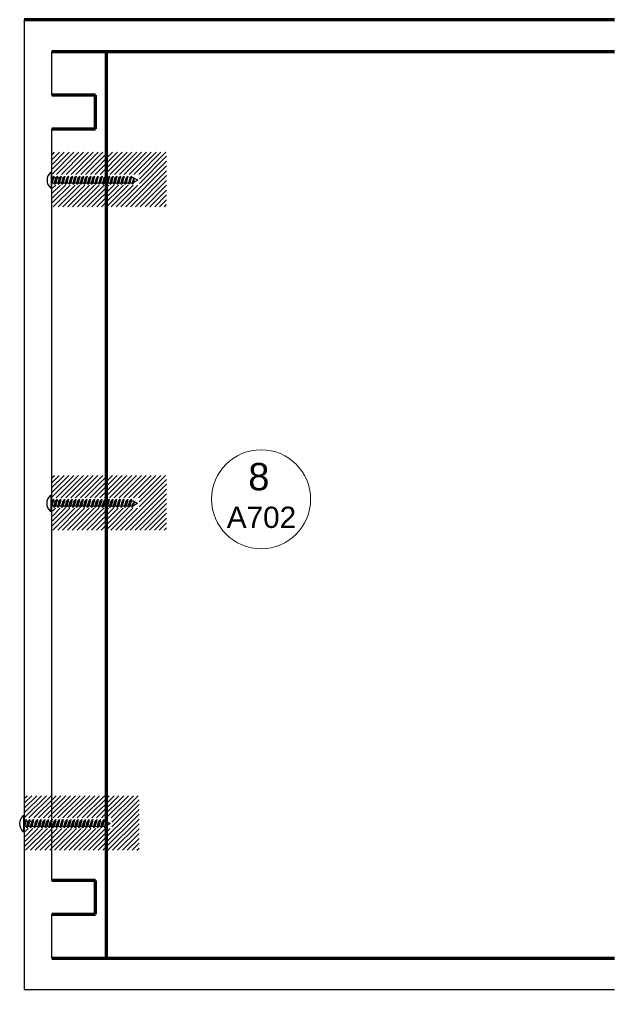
# Model space of a CAD drawing. Header units: centimetres. Extents: x 238 to 3561, y 129 to 1268.
# Drawn here: x 2707.53 to 2729.29, y 161.88 to 197.38 of the extents above; entities that cross this region are included whole.
import ezdxf
from ezdxf.enums import TextEntityAlignment as Align

# ---------------------------------------------------------------- set-up
doc = ezdxf.new("R2010")
doc.units = ezdxf.units.CM
doc.header["$MEASUREMENT"] = 0
doc.layers.add('A-ANNO-SYMB', color=2, linetype='Continuous', lineweight=18)
for name, color, linetype in [('A-FURN', 8, 'Continuous'), ('retini', 245, 'Continuous'), ('viti e cerniere', 3, 'Continuous')]:
    doc.layers.add(name, color=color, linetype=linetype)
doc.styles.get("Standard").update_dxf_attribs({"font": 'Arial.ttf'})

msp = doc.modelspace()

# ---------------------------------------------------------------- hatches: boundary and pattern name
at = {"layer": 'retini'}
h = msp.add_hatch(dxfattribs=at)
h.set_pattern_fill('ANSI31', color=256, angle=180)
h.set_pattern_definition([(225, (2085.67031, 261.27901), (0.088388348, -0.088388348), [])])
h.paths.add_polyline_path([(2708.742, 190.527), (2710.714, 190.527), (2710.714, 191.325), (2708.745, 191.325)])
h.paths.add_polyline_path([(2708.74, 191.709), (2710.714, 191.709), (2710.714, 192.522), (2708.74, 192.522)])
h.paths.add_polyline_path([(2710.714, 191.709), (2711.916, 191.709), (2711.916, 191.325), (2710.714, 191.325), (2710.714, 190.527), (2712.913, 190.527), (2712.913, 192.522), (2710.714, 192.522)])
h = msp.add_hatch(dxfattribs=at)
h.set_pattern_fill('ANSI31', color=256, angle=180)
h.set_pattern_definition([(225, (2085.6614, 249.45376), (0.088388348, -0.088388348), [])])
h.paths.add_polyline_path([(2708.734, 178.701), (2710.706, 178.701), (2710.706, 179.5), (2708.736, 179.5)])
h.paths.add_polyline_path([(2708.731, 179.883), (2710.706, 179.883), (2710.706, 180.697), (2708.731, 180.697)])
h.paths.add_polyline_path([(2710.706, 179.883), (2711.908, 179.883), (2711.908, 179.5), (2710.706, 179.5), (2710.706, 178.701), (2712.904, 178.701), (2712.904, 180.697), (2710.706, 180.697)])
h = msp.add_hatch(dxfattribs=at)
h.set_pattern_fill('ANSI31', color=256, angle=180)
h.set_pattern_definition([(225, (2084.66216, 237.73606), (0.088388348, -0.088388348), [])])
h.paths.add_polyline_path([(2707.734, 166.984), (2709.706, 166.984), (2709.706, 167.782), (2707.737, 167.782)])
h.paths.add_polyline_path([(2707.732, 168.166), (2709.706, 168.166), (2709.706, 168.979), (2707.732, 168.979)])
h.paths.add_polyline_path([(2709.706, 168.166), (2710.908, 168.166), (2710.908, 167.782), (2709.706, 167.782), (2709.706, 166.984), (2711.905, 166.984), (2711.905, 168.979), (2709.706, 168.979)])

# ---------------------------------------------------------------- linework, layer by layer
at = {"layer": 'A-ANNO-SYMB', "linetype": 'Continuous', "lineweight": 20}
msp.add_circle((2716.369, 179.827), 1.81, dxfattribs=at)
at = {"layer": 'A-FURN'}
for p, q in [((2707.7, 197.385), (2707.7, 161.885)), ((2708.717, 194.615), (2708.717, 196.215)), ((2708.717, 165.876), (2708.717, 193.378)), ((2708.717, 163.039), (2708.717, 164.639)), ((2707.7, 161.885), (2729.294, 161.885))]:
    msp.add_line(p, q, dxfattribs=at)
at = {"layer": 'A-FURN', "linetype": 'ByBlock', "lineweight": 100}
for p, q in [((2707.7, 197.385), (2729.294, 197.385)), ((2708.717, 196.215), (2729.294, 196.215)), ((2710.717, 163.039), (2710.717, 196.215)), ((2710.317, 194.615), (2708.717, 194.615)), ((2710.317, 193.378), (2710.317, 194.615)), ((2708.717, 193.378), (2710.317, 193.378)), ((2710.317, 165.876), (2708.717, 165.876)), ((2710.317, 164.639), (2710.317, 165.876)), ((2708.717, 164.639), (2710.317, 164.639)), ((2708.717, 163.039), (2710.717, 163.039)), ((2710.717, 163.039), (2729.294, 163.039))]:
    msp.add_line(p, q, dxfattribs=at)
at = {"layer": 'viti e cerniere'}
for p, q in [((2708.704, 191.594), (2708.729, 191.594)), ((2708.738, 191.407), (2708.815, 191.407)), ((2708.788, 191.594), (2708.865, 191.594)), ((2708.874, 191.407), (2708.95, 191.407)), ((2708.924, 191.594), (2709, 191.594)), ((2709.009, 191.407), (2709.086, 191.407)), ((2709.145, 191.407), (2709.221, 191.407)), ((2709.28, 191.407), (2709.357, 191.407)), ((2709.416, 191.407), (2709.493, 191.407)), ((2709.552, 191.407), (2709.628, 191.407)), ((2709.687, 191.407), (2709.764, 191.407)), ((2709.823, 191.407), (2709.899, 191.407)), ((2709.958, 191.407), (2710.035, 191.407)), ((2710.094, 191.407), (2710.17, 191.407)), ((2710.23, 191.407), (2710.306, 191.407)), ((2710.365, 191.407), (2710.442, 191.407)), ((2710.501, 191.407), (2710.577, 191.407)), ((2710.636, 191.407), (2710.713, 191.407)), ((2710.772, 191.407), (2710.848, 191.407)), ((2710.907, 191.407), (2710.984, 191.407)), ((2711.043, 191.407), (2711.119, 191.407)), ((2711.179, 191.407), (2711.255, 191.407)), ((2711.314, 191.407), (2711.391, 191.407)), ((2711.45, 191.407), (2711.526, 191.407)), ((2711.585, 191.407), (2711.662, 191.407)), ((2708.695, 179.768), (2708.72, 179.768)), ((2708.779, 179.768), (2708.856, 179.768)), ((2708.915, 179.768), (2708.991, 179.768)), ((2708.729, 179.582), (2708.806, 179.582)), ((2708.865, 179.582), (2708.941, 179.582)), ((2709, 179.582), (2709.077, 179.582)), ((2709.136, 179.582), (2709.212, 179.582)), ((2709.272, 179.582), (2709.348, 179.582)), ((2709.407, 179.582), (2709.484, 179.582)), ((2709.543, 179.582), (2709.619, 179.582)), ((2709.678, 179.582), (2709.755, 179.582)), ((2709.814, 179.582), (2709.89, 179.582)), ((2709.949, 179.582), (2710.026, 179.582)), ((2710.085, 179.582), (2710.162, 179.582)), ((2710.221, 179.582), (2710.297, 179.582)), ((2710.356, 179.582), (2710.433, 179.582)), ((2710.492, 179.582), (2710.568, 179.582)), ((2710.627, 179.582), (2710.704, 179.582)), ((2710.763, 179.582), (2710.839, 179.582)), ((2710.899, 179.582), (2710.975, 179.582)), ((2711.034, 179.582), (2711.111, 179.582)), ((2711.17, 179.582), (2711.246, 179.582)), ((2711.305, 179.582), (2711.382, 179.582)), ((2711.441, 179.582), (2711.517, 179.582)), ((2711.576, 179.582), (2711.653, 179.582)), ((2707.696, 168.051), (2707.721, 168.051)), ((2707.78, 168.051), (2707.856, 168.051)), ((2707.915, 168.051), (2707.992, 168.051)), ((2707.73, 167.864), (2707.806, 167.864)), ((2707.866, 167.864), (2707.942, 167.864)), ((2708.001, 167.864), (2708.078, 167.864)), ((2708.137, 167.864), (2708.213, 167.864)), ((2708.272, 167.864), (2708.349, 167.864)), ((2708.408, 167.864), (2708.484, 167.864)), ((2708.543, 167.864), (2708.62, 167.864)), ((2708.679, 167.864), (2708.756, 167.864)), ((2708.815, 167.864), (2708.891, 167.864)), ((2708.95, 167.864), (2709.027, 167.864)), ((2709.086, 167.864), (2709.162, 167.864)), ((2709.221, 167.864), (2709.298, 167.864)), ((2709.357, 167.864), (2709.433, 167.864)), ((2709.493, 167.864), (2709.569, 167.864)), ((2709.628, 167.864), (2709.705, 167.864)), ((2709.764, 167.864), (2709.84, 167.864)), ((2709.899, 167.864), (2709.976, 167.864)), ((2710.035, 167.864), (2710.111, 167.864)), ((2710.17, 167.864), (2710.247, 167.864)), ((2710.306, 167.864), (2710.383, 167.864)), ((2710.442, 167.864), (2710.518, 167.864)), ((2710.577, 167.864), (2710.654, 167.864))]:
    msp.add_line(p, q, dxfattribs=at)
for points in [[(2708.704, 191.783), (2708.667, 191.783, 0.451416), (2708.667, 191.218), (2708.704, 191.218)], [(2708.695, 179.958), (2708.658, 179.958, 0.451416), (2708.658, 179.392), (2708.695, 179.392)], [(2707.696, 168.24), (2707.659, 168.24, 0.451416), (2707.659, 167.675), (2707.696, 167.675)]]:
    msp.add_lwpolyline(points, format="xyb", close=True, dxfattribs=at)
for points in [[(2708.704, 191.375), (2708.738, 191.407), (2708.788, 191.594), (2708.788, 191.65), (2708.704, 191.419)], [(2708.704, 191.5), (2708.729, 191.594), (2708.788, 191.65)], [(2708.815, 191.351), (2708.874, 191.407), (2708.924, 191.594), (2708.924, 191.65), (2708.815, 191.351), (2708.815, 191.407), (2708.865, 191.594), (2708.924, 191.65)], [(2708.95, 191.351), (2709.009, 191.407), (2709.059, 191.594), (2709.059, 191.65), (2708.95, 191.351), (2708.95, 191.407), (2709, 191.594), (2709.059, 191.65)], [(2709.086, 191.351), (2709.145, 191.407), (2709.195, 191.594), (2709.195, 191.65), (2709.086, 191.351), (2709.086, 191.407), (2709.136, 191.594), (2709.195, 191.65)], [(2709.221, 191.351), (2709.28, 191.407), (2709.33, 191.594), (2709.33, 191.65), (2709.221, 191.351), (2709.221, 191.407), (2709.271, 191.594), (2709.33, 191.65)], [(2709.357, 191.351), (2709.416, 191.407), (2709.466, 191.594), (2709.466, 191.65), (2709.357, 191.351), (2709.357, 191.407), (2709.407, 191.594), (2709.466, 191.65)], [(2709.493, 191.351), (2709.552, 191.407), (2709.602, 191.594), (2709.602, 191.65), (2709.493, 191.351), (2709.493, 191.407), (2709.542, 191.594), (2709.602, 191.65)], [(2709.628, 191.351), (2709.687, 191.407), (2709.737, 191.594), (2709.737, 191.65), (2709.628, 191.351), (2709.628, 191.407), (2709.678, 191.594), (2709.737, 191.65)], [(2709.764, 191.351), (2709.823, 191.407), (2709.873, 191.594), (2709.873, 191.65), (2709.764, 191.351), (2709.764, 191.407), (2709.814, 191.594), (2709.873, 191.65)], [(2709.899, 191.351), (2709.958, 191.407), (2710.008, 191.594), (2710.008, 191.65), (2709.899, 191.351), (2709.899, 191.407), (2709.949, 191.594), (2710.008, 191.65)], [(2710.035, 191.351), (2710.094, 191.407), (2710.144, 191.594), (2710.144, 191.65), (2710.035, 191.351), (2710.035, 191.407), (2710.085, 191.594), (2710.144, 191.65)], [(2710.17, 191.351), (2710.23, 191.407), (2710.279, 191.594), (2710.279, 191.65), (2710.17, 191.351), (2710.17, 191.407), (2710.22, 191.594), (2710.279, 191.65)], [(2710.306, 191.351), (2710.365, 191.407), (2710.415, 191.594), (2710.415, 191.65), (2710.306, 191.351), (2710.306, 191.407), (2710.356, 191.594), (2710.415, 191.65)], [(2710.442, 191.351), (2710.501, 191.407), (2710.551, 191.594), (2710.551, 191.65), (2710.442, 191.351), (2710.442, 191.407), (2710.491, 191.594), (2710.551, 191.65)], [(2710.577, 191.351), (2710.636, 191.407), (2710.686, 191.594), (2710.686, 191.65), (2710.577, 191.351), (2710.577, 191.407), (2710.627, 191.594), (2710.686, 191.65)], [(2710.713, 191.351), (2710.772, 191.407), (2710.822, 191.594), (2710.822, 191.65), (2710.713, 191.351), (2710.713, 191.407), (2710.763, 191.594), (2710.822, 191.65)], [(2710.848, 191.351), (2710.907, 191.407), (2710.957, 191.594), (2710.957, 191.65), (2710.848, 191.351), (2710.848, 191.407), (2710.898, 191.594), (2710.957, 191.65)], [(2710.984, 191.351), (2711.043, 191.407), (2711.093, 191.594), (2711.093, 191.65), (2710.984, 191.351), (2710.984, 191.407), (2711.034, 191.594), (2711.093, 191.65)], [(2711.119, 191.351), (2711.179, 191.407), (2711.228, 191.594), (2711.228, 191.65), (2711.119, 191.351), (2711.119, 191.407), (2711.169, 191.594), (2711.228, 191.65)], [(2711.255, 191.351), (2711.314, 191.407), (2711.364, 191.594), (2711.364, 191.65), (2711.255, 191.351), (2711.255, 191.407), (2711.305, 191.594), (2711.364, 191.65)], [(2711.391, 191.351), (2711.45, 191.407), (2711.5, 191.594), (2711.5, 191.65), (2711.391, 191.351), (2711.391, 191.407), (2711.441, 191.594), (2711.5, 191.65)], [(2711.526, 191.351), (2711.585, 191.407), (2711.635, 191.594), (2711.635, 191.65), (2711.526, 191.351), (2711.526, 191.407), (2711.576, 191.594), (2711.635, 191.65)], [(2711.635, 191.594), (2711.695, 191.594), (2711.856, 191.5), (2711.726, 191.425)], [(2711.662, 191.351), (2711.726, 191.425), (2711.732, 191.45), (2711.732, 191.545), (2711.662, 191.351), (2711.662, 191.407), (2711.687, 191.501), (2711.732, 191.545)], [(2708.695, 179.549), (2708.729, 179.582), (2708.779, 179.768), (2708.779, 179.825), (2708.695, 179.594)], [(2708.695, 179.675), (2708.72, 179.768), (2708.779, 179.825)], [(2708.806, 179.525), (2708.865, 179.582), (2708.915, 179.768), (2708.915, 179.825), (2708.806, 179.525), (2708.806, 179.582), (2708.856, 179.768), (2708.915, 179.825)], [(2708.941, 179.525), (2709, 179.582), (2709.05, 179.768), (2709.05, 179.825), (2708.941, 179.525), (2708.941, 179.582), (2708.991, 179.768), (2709.05, 179.825)], [(2709.077, 179.525), (2709.136, 179.582), (2709.186, 179.768), (2709.186, 179.825), (2709.077, 179.525), (2709.077, 179.582), (2709.127, 179.768), (2709.186, 179.825)], [(2709.212, 179.525), (2709.272, 179.582), (2709.321, 179.768), (2709.321, 179.825), (2709.212, 179.525), (2709.212, 179.582), (2709.262, 179.768), (2709.321, 179.825)], [(2709.348, 179.525), (2709.407, 179.582), (2709.457, 179.768), (2709.457, 179.825), (2709.348, 179.525), (2709.348, 179.582), (2709.398, 179.768), (2709.457, 179.825)], [(2709.484, 179.525), (2709.543, 179.582), (2709.593, 179.768), (2709.593, 179.825), (2709.484, 179.525), (2709.484, 179.582), (2709.534, 179.768), (2709.593, 179.825)], [(2709.619, 179.525), (2709.678, 179.582), (2709.728, 179.768), (2709.728, 179.825), (2709.619, 179.525), (2709.619, 179.582), (2709.669, 179.768), (2709.728, 179.825)], [(2709.755, 179.525), (2709.814, 179.582), (2709.864, 179.768), (2709.864, 179.825), (2709.755, 179.525), (2709.755, 179.582), (2709.805, 179.768), (2709.864, 179.825)], [(2709.89, 179.525), (2709.949, 179.582), (2709.999, 179.768), (2709.999, 179.825), (2709.89, 179.525), (2709.89, 179.582), (2709.94, 179.768), (2709.999, 179.825)], [(2710.026, 179.525), (2710.085, 179.582), (2710.135, 179.768), (2710.135, 179.825), (2710.026, 179.525), (2710.026, 179.582), (2710.076, 179.768), (2710.135, 179.825)], [(2710.162, 179.525), (2710.221, 179.582), (2710.271, 179.768), (2710.271, 179.825), (2710.162, 179.525), (2710.162, 179.582), (2710.211, 179.768), (2710.271, 179.825)], [(2710.297, 179.525), (2710.356, 179.582), (2710.406, 179.768), (2710.406, 179.825), (2710.297, 179.525), (2710.297, 179.582), (2710.347, 179.768), (2710.406, 179.825)], [(2710.433, 179.525), (2710.492, 179.582), (2710.542, 179.768), (2710.542, 179.825), (2710.433, 179.525), (2710.433, 179.582), (2710.483, 179.768), (2710.542, 179.825)], [(2710.568, 179.525), (2710.627, 179.582), (2710.677, 179.768), (2710.677, 179.825), (2710.568, 179.525), (2710.568, 179.582), (2710.618, 179.768), (2710.677, 179.825)], [(2710.704, 179.525), (2710.763, 179.582), (2710.813, 179.768), (2710.813, 179.825), (2710.704, 179.525), (2710.704, 179.582), (2710.754, 179.768), (2710.813, 179.825)], [(2710.839, 179.525), (2710.899, 179.582), (2710.948, 179.768), (2710.948, 179.825), (2710.839, 179.525), (2710.839, 179.582), (2710.889, 179.768), (2710.948, 179.825)], [(2710.975, 179.525), (2711.034, 179.582), (2711.084, 179.768), (2711.084, 179.825), (2710.975, 179.525), (2710.975, 179.582), (2711.025, 179.768), (2711.084, 179.825)], [(2711.111, 179.525), (2711.17, 179.582), (2711.22, 179.768), (2711.22, 179.825), (2711.111, 179.525), (2711.111, 179.582), (2711.161, 179.768), (2711.22, 179.825)], [(2711.246, 179.525), (2711.305, 179.582), (2711.355, 179.768), (2711.355, 179.825), (2711.246, 179.525), (2711.246, 179.582), (2711.296, 179.768), (2711.355, 179.825)], [(2711.382, 179.525), (2711.441, 179.582), (2711.491, 179.768), (2711.491, 179.825), (2711.382, 179.525), (2711.382, 179.582), (2711.432, 179.768), (2711.491, 179.825)], [(2711.517, 179.525), (2711.576, 179.582), (2711.626, 179.768), (2711.626, 179.825), (2711.517, 179.525), (2711.517, 179.582), (2711.567, 179.768), (2711.626, 179.825)], [(2711.626, 179.768), (2711.686, 179.768), (2711.847, 179.675), (2711.717, 179.6)], [(2711.653, 179.525), (2711.717, 179.6), (2711.724, 179.625), (2711.724, 179.72), (2711.653, 179.525), (2711.653, 179.582), (2711.678, 179.676), (2711.724, 179.72)], [(2707.696, 167.832), (2707.73, 167.864), (2707.78, 168.051), (2707.78, 168.107), (2707.696, 167.876)], [(2707.696, 167.957), (2707.721, 168.051), (2707.78, 168.107)], [(2707.806, 167.808), (2707.866, 167.864), (2707.915, 168.051), (2707.915, 168.107), (2707.806, 167.808), (2707.806, 167.864), (2707.856, 168.051), (2707.915, 168.107)], [(2707.942, 167.808), (2708.001, 167.864), (2708.051, 168.051), (2708.051, 168.107), (2707.942, 167.808), (2707.942, 167.864), (2707.992, 168.051), (2708.051, 168.107)], [(2708.078, 167.808), (2708.137, 167.864), (2708.187, 168.051), (2708.187, 168.107), (2708.078, 167.808), (2708.078, 167.864), (2708.128, 168.051), (2708.187, 168.107)], [(2708.213, 167.808), (2708.272, 167.864), (2708.322, 168.051), (2708.322, 168.107), (2708.213, 167.808), (2708.213, 167.864), (2708.263, 168.051), (2708.322, 168.107)], [(2708.349, 167.808), (2708.408, 167.864), (2708.458, 168.051), (2708.458, 168.107), (2708.349, 167.808), (2708.349, 167.864), (2708.399, 168.051), (2708.458, 168.107)], [(2708.484, 167.808), (2708.543, 167.864), (2708.593, 168.051), (2708.593, 168.107), (2708.484, 167.808), (2708.484, 167.864), (2708.534, 168.051), (2708.593, 168.107)], [(2708.62, 167.808), (2708.679, 167.864), (2708.729, 168.051), (2708.729, 168.107), (2708.62, 167.808), (2708.62, 167.864), (2708.67, 168.051), (2708.729, 168.107)], [(2708.756, 167.808), (2708.815, 167.864), (2708.865, 168.051), (2708.865, 168.107), (2708.756, 167.808), (2708.756, 167.864), (2708.805, 168.051), (2708.865, 168.107)], [(2708.891, 167.808), (2708.95, 167.864), (2709, 168.051), (2709, 168.107), (2708.891, 167.808), (2708.891, 167.864), (2708.941, 168.051), (2709, 168.107)], [(2709.027, 167.808), (2709.086, 167.864), (2709.136, 168.051), (2709.136, 168.107), (2709.027, 167.808), (2709.027, 167.864), (2709.077, 168.051), (2709.136, 168.107)], [(2709.162, 167.808), (2709.221, 167.864), (2709.271, 168.051), (2709.271, 168.107), (2709.162, 167.808), (2709.162, 167.864), (2709.212, 168.051), (2709.271, 168.107)], [(2709.298, 167.808), (2709.357, 167.864), (2709.407, 168.051), (2709.407, 168.107), (2709.298, 167.808), (2709.298, 167.864), (2709.348, 168.051), (2709.407, 168.107)], [(2709.433, 167.808), (2709.493, 167.864), (2709.542, 168.051), (2709.542, 168.107), (2709.433, 167.808), (2709.433, 167.864), (2709.483, 168.051), (2709.542, 168.107)], [(2709.569, 167.808), (2709.628, 167.864), (2709.678, 168.051), (2709.678, 168.107), (2709.569, 167.808), (2709.569, 167.864), (2709.619, 168.051), (2709.678, 168.107)], [(2709.705, 167.808), (2709.764, 167.864), (2709.814, 168.051), (2709.814, 168.107), (2709.705, 167.808), (2709.705, 167.864), (2709.755, 168.051), (2709.814, 168.107)], [(2709.84, 167.808), (2709.899, 167.864), (2709.949, 168.051), (2709.949, 168.107), (2709.84, 167.808), (2709.84, 167.864), (2709.89, 168.051), (2709.949, 168.107)], [(2709.976, 167.808), (2710.035, 167.864), (2710.085, 168.051), (2710.085, 168.107), (2709.976, 167.808), (2709.976, 167.864), (2710.026, 168.051), (2710.085, 168.107)], [(2710.111, 167.808), (2710.17, 167.864), (2710.22, 168.051), (2710.22, 168.107), (2710.111, 167.808), (2710.111, 167.864), (2710.161, 168.051), (2710.22, 168.107)], [(2710.247, 167.808), (2710.306, 167.864), (2710.356, 168.051), (2710.356, 168.107), (2710.247, 167.808), (2710.247, 167.864), (2710.297, 168.051), (2710.356, 168.107)], [(2710.383, 167.808), (2710.442, 167.864), (2710.491, 168.051), (2710.491, 168.107), (2710.383, 167.808), (2710.383, 167.864), (2710.432, 168.051), (2710.491, 168.107)], [(2710.518, 167.808), (2710.577, 167.864), (2710.627, 168.051), (2710.627, 168.107), (2710.518, 167.808), (2710.518, 167.864), (2710.568, 168.051), (2710.627, 168.107)], [(2710.627, 168.051), (2710.687, 168.051), (2710.848, 167.957), (2710.717, 167.882)], [(2710.654, 167.808), (2710.717, 167.882), (2710.724, 167.907), (2710.724, 168.002), (2710.654, 167.808), (2710.654, 167.864), (2710.679, 167.958), (2710.724, 168.002)]]:
    msp.add_lwpolyline(points, dxfattribs=at)

# ---------------------------------------------------------------- texts
at = {"layer": 'A-ANNO-SYMB', "linetype": 'Continuous', "lineweight": 20}
for tag, text, height, p in [('8', 'A', 1, (2716.286, 181.154)), ('A702', 'A301', 0.7777, (2716.382, 179.555))]:
    msp.add_attdef(tag, text=text, height=height, dxfattribs=at).set_placement(p, align=Align.TOP_CENTER)

doc.saveas('drawing.dxf')
